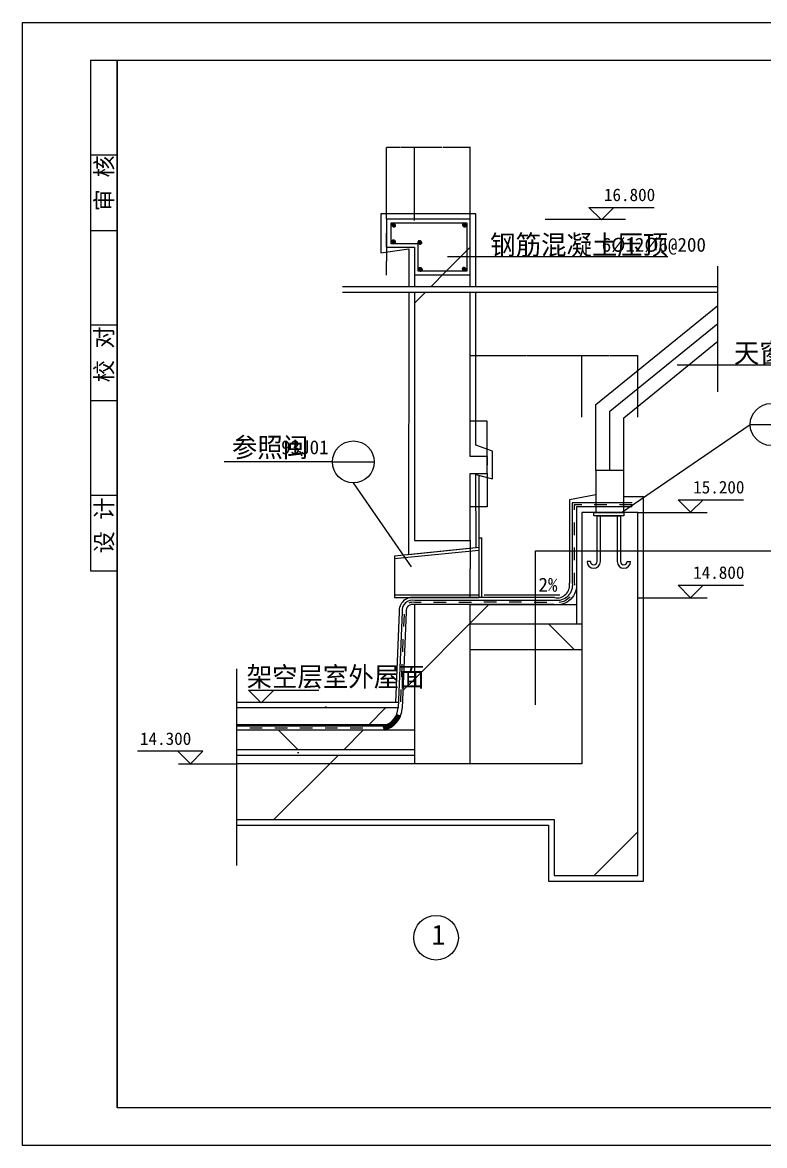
# Model space of a CAD drawing. Header units: metres. Extents: x 952 to 6641, y 10115 to 14137.
# Drawn here: x 952 to 3609, y 10115 to 14137 of the extents above; entities that cross this region are included whole.
import ezdxf

# ---------------------------------------------------------------- set-up
doc = ezdxf.new("R2010")
doc.units = ezdxf.units.M
for name, color, linetype in [('AXIS', 3, 'Continuous'), ('DIM', 3, 'Continuous'), ('MC', 4, 'Continuous'), ('PUB_DIM', 3, 'Continuous'), ('PUB_TEXT', 7, 'Continuous'), ('SURFACE', 6, 'Continuous'), ('WALL', 7, 'Continuous'), ('WALL1', 2, 'Continuous')]:
    doc.layers.add(name, color=color, linetype=linetype)
doc.dimstyles.get("Standard").update_dxf_attribs({"dimtxt": 2.5, "dimasz": 2.5, "dimexe": 1.25, "dimexo": 0.625, "dimtad": 1, "dimcen": 2.5, "dimazin": 3, "dimtfac": 1, "dimtmove": 0, "dimatfit": 3})
pattern_1 = [(45, (0, 0), (-673.52, 673.52), [])]

# ---------------------------------------------------------------- blocks, each defined once
blk = doc.blocks.new('_INDEX')
blk.add_line((-0.5, 0), (0.5, 0))
blk.add_circle((0, 0), 0.5)
blk = doc.blocks.new('*D25')
for p, q in [((2454.27, 13689.7), (2355.52, 13689.7)), ((2355.77, 13428.01), (2355.77, 13689.7)), ((2556.02, 13689.7), (2457.27, 13689.7)), ((2555.77, 13428.01), (2555.77, 13689.7))]:
    blk.add_line(p, q)
at = {"layer": 'Defpoints'}
for p in [(2555.77, 13689.7), (2355.77, 13428.01), (2555.77, 13428.01)]:
    blk.add_point(p, dxfattribs=at)
at = {"layer": 'DIM', "insert": (2455.77, 13689.7), "char_height": 1, "attachment_point": 5}
blk.add_mtext('200', dxfattribs=at)
blk = doc.blocks.new('*D26')
for p, q in [((2304.27, 13689.7), (2255.52, 13689.7)), ((2255.77, 13432.03), (2255.77, 13689.7)), ((2356.02, 13689.7), (2307.27, 13689.7)), ((2355.77, 13428.01), (2355.77, 13689.7))]:
    blk.add_line(p, q)
at = {"layer": 'Defpoints'}
for p in [(2355.77, 13689.7), (2255.77, 13432.03), (2355.77, 13428.01)]:
    blk.add_point(p, dxfattribs=at)
at = {"layer": 'DIM', "insert": (2305.77, 13689.7), "char_height": 1, "attachment_point": 5}
blk.add_mtext('100', dxfattribs=at)
blk = doc.blocks.new('*D27')
for p, q in [((2255.77, 13432.03), (2255.77, 13382.03)), ((2255.52, 13382.03), (2255.27, 13382.03)), ((2255.77, 13332.03), (2255.77, 13382.03)), ((2255.77, 13382.03), (2255.77, 13382.03)), ((2256.02, 13382.03), (2256.27, 13382.03))]:
    blk.add_line(p, q)
at = {"layer": 'Defpoints'}
for p in [(2255.77, 13432.03), (2255.77, 13382.03), (2255.77, 13332.03)]:
    blk.add_point(p, dxfattribs=at)
at = {"layer": 'DIM', "insert": (2255.77, 13383.155), "char_height": 1, "attachment_point": 5}
blk.add_mtext('0', dxfattribs=at)
blk = doc.blocks.new('*D28')
for p, q in [((2555.77, 12582.03), (2555.77, 12710.54)), ((2556.02, 12710.54), (2584.77, 12710.54)), ((2586.77, 12710.54), (2615.52, 12710.54)), ((2615.77, 12582.03), (2615.77, 12710.54))]:
    blk.add_line(p, q)
at = {"layer": 'Defpoints'}
for p in [(2555.77, 12710.54), (2555.77, 12582.03), (2615.77, 12582.03)]:
    blk.add_point(p, dxfattribs=at)
at = {"layer": 'DIM', "insert": (2585.77, 12710.54), "char_height": 1, "attachment_point": 5}
blk.add_mtext('60', dxfattribs=at)
blk = doc.blocks.new('*D29')
for p, q in [((2615.52, 12552.03), (2615.27, 12552.03)), ((2615.77, 12582.03), (2615.77, 12552.03)), ((2615.77, 12522.03), (2615.77, 12552.03)), ((2615.77, 12552.03), (2615.77, 12552.03)), ((2616.02, 12552.03), (2616.27, 12552.03))]:
    blk.add_line(p, q)
at = {"layer": 'Defpoints'}
for p in [(2615.77, 12582.03), (2615.77, 12552.03), (2615.77, 12522.03)]:
    blk.add_point(p, dxfattribs=at)
at = {"layer": 'DIM', "insert": (2615.77, 12553.155), "char_height": 1, "attachment_point": 5}
blk.add_mtext('0', dxfattribs=at)
blk = doc.blocks.new('*D30')
for p, q in [((2615.77, 12522.03), (2615.77, 12402.03)), ((2584.77, 12402.03), (2555.52, 12402.03)), ((2555.77, 12282.03), (2555.77, 12402.03)), ((2616.02, 12402.03), (2586.77, 12402.03))]:
    blk.add_line(p, q)
at = {"layer": 'Defpoints'}
for p in [(2615.77, 12522.03), (2615.77, 12402.03), (2555.77, 12282.03)]:
    blk.add_point(p, dxfattribs=at)
at = {"layer": 'DIM', "insert": (2585.77, 12402.03), "char_height": 1, "attachment_point": 5}
blk.add_mtext('60', dxfattribs=at)
blk = doc.blocks.new('*D31')
for p, q in [((2555.77, 12282.78), (2555.77, 12180.28)), ((2555.52, 12180.28), (2555.27, 12180.28)), ((2555.77, 12077.78), (2555.77, 12180.28)), ((2555.77, 12180.28), (2555.77, 12180.28)), ((2556.02, 12180.28), (2556.27, 12180.28))]:
    blk.add_line(p, q)
at = {"layer": 'Defpoints'}
for p in [(2555.77, 12282.78), (2555.77, 12180.28), (2555.77, 12077.78)]:
    blk.add_point(p, dxfattribs=at)
at = {"layer": 'DIM', "insert": (2555.77, 12181.405), "char_height": 1, "attachment_point": 5}
blk.add_mtext('200', dxfattribs=at)
blk = doc.blocks.new('*D32')
for p, q in [((2555.77, 12723.61), (2555.77, 12943.96)), ((2556.02, 12943.96), (2754.27, 12943.96)), ((2757.27, 12943.96), (2955.52, 12943.96)), ((2955.77, 12723.61), (2955.77, 12943.96))]:
    blk.add_line(p, q)
at = {"layer": 'Defpoints'}
for p in [(2555.77, 12943.96), (2555.77, 12723.61), (2955.77, 12723.61)]:
    blk.add_point(p, dxfattribs=at)
at = {"layer": 'DIM', "insert": (2755.77, 12943.96), "char_height": 1, "attachment_point": 5}
blk.add_mtext('400', dxfattribs=at)
blk = doc.blocks.new('*D33')
for p, q in [((2955.47, 12723.61), (2955.47, 12943.96)), ((2955.72, 12943.96), (3053.97, 12943.96)), ((3056.97, 12943.96), (3155.22, 12943.96)), ((3155.47, 12723.22), (3155.47, 12943.96))]:
    blk.add_line(p, q)
at = {"layer": 'Defpoints'}
for p in [(2955.47, 12943.96), (2955.47, 12723.61), (3155.47, 12723.22)]:
    blk.add_point(p, dxfattribs=at)
at = {"layer": 'DIM', "insert": (3055.47, 12943.96), "char_height": 1, "attachment_point": 5}
blk.add_mtext('200', dxfattribs=at)
blk = doc.blocks.new('*D34')
for p, q in [((2255.77, 13332.03), (2255.77, 13282.03)), ((2255.52, 13282.03), (2255.27, 13282.03)), ((2255.77, 13232.03), (2255.77, 13282.03)), ((2255.77, 13282.03), (2255.77, 13282.03)), ((2256.02, 13282.03), (2256.27, 13282.03))]:
    blk.add_line(p, q)
at = {"layer": 'Defpoints'}
for p in [(2255.77, 13332.03), (2255.77, 13282.03), (2255.77, 13232.03)]:
    blk.add_point(p, dxfattribs=at)
at = {"layer": 'DIM', "insert": (2255.77, 13283.155), "char_height": 1, "attachment_point": 5}
blk.add_mtext('0', dxfattribs=at)

msp = doc.modelspace()

# ---------------------------------------------------------------- hatches: boundary and pattern name
at = {"layer": 'AXIS'}
h = msp.add_hatch(dxfattribs=at)
h.set_pattern_fill('AN31C', scale=300)
h.set_pattern_definition(pattern_1)
h.paths.add_polyline_path([(2543.28, 13419.3), (2272.13, 13419.3), (2272.13, 13343.81), (2369.51, 13343.81), (2369.51, 13246.08), (2543.28, 13246.08)])
h.paths.add_polyline_path([(2272.13, 13419.3), (2543.28, 13419.3), (2543.28, 13298.47), (2555.77, 13298.47), (2555.77, 13432.03), (2255.77, 13432.03), (2255.77, 13332.03), (2355.77, 13332.03), (2355.77, 13232.96), (2555.77, 13232.96), (2555.77, 13298.47), (2543.28, 13298.47), (2543.28, 13246.08), (2369.51, 13246.08), (2369.51, 13343.81), (2272.13, 13343.81)])
h = msp.add_hatch(dxfattribs=at)
h.set_pattern_fill('SOLID')
h.paths.add_polyline_path([(2274.65, 13410.91, 1), (2288.08, 13410.91, 1)])
h = msp.add_hatch(dxfattribs=at)
h.set_pattern_fill('SOLID')
h.paths.add_polyline_path([(2528.18, 13410.91, 1), (2541.6, 13410.91, 1)])
h = msp.add_hatch(dxfattribs=at)
h.set_pattern_fill('SOLID')
h.paths.add_polyline_path([(2274.65, 13352.19, 1), (2288.08, 13352.19, 1)])
h = msp.add_hatch(dxfattribs=at)
h.set_pattern_fill('SOLID')
h.paths.add_polyline_path([(2368.68, 13349.68, 1), (2382.1, 13349.68, 1)])
h = msp.add_hatch(dxfattribs=at)
h.set_pattern_fill('SOLID')
h.paths.add_polyline_path([(2371.2, 13252.79, 1), (2384.62, 13252.79, 1)])
h = msp.add_hatch(dxfattribs=at)
h.set_pattern_fill('SOLID')
h.paths.add_polyline_path([(2527.34, 13253.63, 1), (2540.76, 13253.63, 1)])
h = msp.add_hatch(dxfattribs=at)
h.set_pattern_fill('AN31C', scale=300)
h.set_pattern_definition(pattern_1)
h.paths.add_polyline_path([(3155.77, 11613.26), (2955.77, 11791.55), (2955.77, 11482.03), (1719.4, 11482.03), (1719.4, 11282.03), (2855.77, 11282.03), (2855.77, 11082.03), (3155.77, 11082.03)])
h.paths.add_polyline_path([(2955.77, 11791.55), (3155.77, 11613.26), (3155.77, 12245.22), (2955.77, 12245.22)])
h.paths.add_polyline_path([(3155.77, 12245.22), (3155.77, 12382.03), (2955.77, 12382.03), (2955.77, 12245.22)])
h = msp.add_hatch(dxfattribs=at)
h.set_pattern_fill('ANSI37', scale=300)
h.paths.add_polyline_path([(2788.92, 11982.03), (2555.77, 11982.03), (2555.77, 11890.06), (2788.92, 11890.06)])
h.paths.add_polyline_path([(2955.77, 11982.03), (2788.92, 11982.03), (2788.92, 11890.06), (2955.77, 11890.06)])
h = msp.add_hatch(dxfattribs=at)
h.set_pattern_fill('ANSI37', scale=300)
h.paths.add_polyline_path([(2355.77, 11602.03), (1719.4, 11602.03), (1719.4, 11532.03), (2355.77, 11532.03)])
at = {"layer": 'PUB_TEXT'}
h = msp.add_hatch(dxfattribs=at)
h.set_pattern_fill('AR-SAND', scale=10)
h.paths.add_polyline_path([(1808.68, 11702.03), (1806.86, 11700.21), (1805.04, 11702.03), (1719.4, 11702.03), (1719.4, 11682.03), (2297.24, 11682.03), (2298.06, 11702.03)])
h = msp.add_hatch(dxfattribs=at)
h.set_pattern_fill('AR-SAND', scale=10)
h.paths.add_polyline_path([(2355.77, 11532.03), (1719.4, 11532.03), (1719.4, 11512.03), (2355.77, 11512.03)])
at = {"layer": 'SURFACE'}
h = msp.add_hatch(dxfattribs=at)
h.set_pattern_fill('SOLID')
h.paths.add_polyline_path([(2243.56, 11617.03), (2247.08, 11602.44, 0.24), (2306.08, 11653.3), (2292.18, 11658.93, -0.24)])
at = {"layer": 'WALL'}
h = msp.add_hatch(dxfattribs=at)
h.set_pattern_fill('ANSI31', scale=300)
h.paths.add_polyline_path([(2555.77, 13170.44), (2355.77, 13170.44), (2355.77, 12282.03), (2555.77, 12282.03), (2555.77, 12522.03), (2615.77, 12522.03), (2615.77, 12582.03), (2555.77, 12582.03)])
h.paths.add_polyline_path([(2555.77, 13246.24), (2355.77, 13246.24), (2355.77, 13190.44), (2555.77, 13190.44)])
h.paths.add_polyline_path([(2555.77, 12052.03), (2355.77, 12052.03), (2355.77, 11482.03), (2555.77, 11482.03)])
h = msp.add_hatch(dxfattribs=at)
h.set_pattern_fill('AN33C', scale=300)
h.set_pattern_definition(pattern_1)
h.paths.add_polyline_path([(2935.77, 11982.03), (2935.77, 12052.03), (2877.04, 12052.03, -0.08), (2855.77, 12052.03), (2555.77, 12052.03), (2555.77, 11982.03)])
h.paths.add_polyline_path([(2294.77, 11622.03), (2297.24, 11682.03), (1719.4, 11682.03), (1719.4, 11622.03)])
h.paths.add_polyline_path([(2309.78, 11622.03), (2355.77, 11622.03), (2355.77, 11682.03), (2312.25, 11682.03)])
h.paths.add_polyline_path([(2355.77, 12052.03, 0.55), (2326.39, 12026.14), (2313.07, 11702.03), (2355.77, 11702.03)])
h = msp.add_hatch(dxfattribs=at)
h.set_pattern_fill('AN33C', scale=300)
h.set_pattern_definition(pattern_1)
h.paths.add_polyline_path([(2955.77, 11882.03), (2555.77, 11882.03), (2555.77, 11482.03), (2955.77, 11482.03)])
h = msp.add_hatch(dxfattribs=at)
h.set_pattern_fill('AN32C', scale=100)
h.set_pattern_definition([(45, (0, 0), (-224.506, 224.506), [])])
h.paths.add_polyline_path([(2355.77, 11512.03), (1719.4, 11512.03), (1719.4, 11482.03), (2355.77, 11482.03)])

# ---------------------------------------------------------------- linework, layer by layer
for p, q in [((1196.14, 14001.63), (1196.14, 12173.3)), ((1196.14, 14001.63), (1290.95, 14001.63)), ((1290.95, 14001.63), (1290.95, 10250.16)), ((1196.14, 13663.05), (1290.95, 13663.05)), ((1196.14, 13392.19), (1290.95, 13392.19)), ((1196.14, 13053.61), (1290.95, 13053.61)), ((1196.14, 12782.74), (1290.95, 12782.74)), ((1196.14, 12444.16), (1290.95, 12444.16)), ((1196.14, 12173.3), (1290.95, 12173.3))]:
    msp.add_line(p, q)
for points in [[(952.37, 10114.73), (952.37, 14137.06), (6640.51, 14137.06), (6640.51, 10114.73)], [(1290.95, 10250.16), (1290.95, 14001.63), (6505.08, 14001.63), (6505.08, 10250.16)]]:
    msp.add_lwpolyline(points, close=True)
msp.add_lwpolyline([(1290.95, 14001.63), (6505.08, 14001.63), (6505.08, 10250.16), (1290.95, 10250.16), (1290.95, 14001.63)])
at = {"layer": 'AXIS'}
msp.add_lwpolyline([(2272.13, 13419.3), (2543.28, 13419.3), (2543.28, 13246.08), (2369.51, 13246.08), (2369.51, 13343.81), (2272.13, 13343.81)], close=True, dxfattribs=at)
at = {"layer": 'DIM'}
for p, q in [((2823.93, 13432.03), (3111.65, 13432.03)), ((3155.77, 12382.03), (3404.11, 12382.03)), ((3155.77, 12076.31), (3404.11, 12076.31))]:
    msp.add_line(p, q, dxfattribs=at)
at = {"layer": 'MC'}
for p, q in [((2985.77, 12206.44), (2973.77, 12206.44)), ((3117.77, 12206.44), (3129.77, 12206.44))]:
    msp.add_line(p, q, dxfattribs=at)
for points in [[(3009.77, 12206.44), (3009.77, 12370.03), (3093.77, 12370.03), (3093.77, 12206.44)], [(3021.77, 12206.44), (3021.77, 12370.03)], [(3081.77, 12370.03), (3081.77, 12206.44)]]:
    msp.add_lwpolyline(points, dxfattribs=at)
for centre, radius in [((2997.77, 12206.44), 24), ((2997.77, 12206.44), 12), ((3105.77, 12206.44), 24), ((3105.77, 12206.44), 12)]:
    msp.add_arc(centre, radius, 180, 0, dxfattribs=at)
at = {"layer": 'PUB_DIM'}
for p, q in [((3025.27, 13429.76), (2980.27, 13474.76)), ((2980.27, 13474.76), (3070.27, 13474.76)), ((3070.27, 13474.76), (3025.27, 13429.76)), ((3025.27, 13474.76), (3214.7, 13474.76)), ((2474.1, 13298.47), (3262.87, 13298.47)), ((3296.07, 12910.8), (4292.34, 12910.8)), ((3097.45, 12382.03), (3558.16, 12697.17)), ((2062.15, 12563.23), (1674.63, 12563.23)), ((2345.61, 12187.35), (2137.15, 12488.23)), ((2137.15, 12488.23), (2137.15, 12488.23)), ((3344.82, 12382.64), (3299.82, 12427.64)), ((3299.82, 12427.64), (3389.82, 12427.64)), ((3389.82, 12427.64), (3344.82, 12382.64)), ((3344.82, 12427.64), (3534.25, 12427.64)), ((2788.92, 11692.86), (2788.92, 12245.22)), ((2788.92, 12245.22), (4297.67, 12245.22)), ((3299.82, 12121.92), (3389.82, 12121.92)), ((3344.82, 12076.92), (3299.82, 12121.92)), ((3344.82, 12121.92), (3534.25, 12121.92)), ((3389.82, 12121.92), (3344.82, 12076.92)), ((1806.86, 11700.21), (1761.86, 11745.21)), ((1761.86, 11745.21), (1851.86, 11745.21)), ((1851.86, 11745.21), (1806.86, 11700.21)), ((1806.86, 11745.21), (2013.43, 11745.21)), ((1553.51, 11527.03), (1364.09, 11527.03)), ((1598.51, 11527.03), (1508.51, 11527.03)), ((1508.51, 11527.03), (1553.51, 11482.03)), ((1553.51, 11482.03), (1598.51, 11527.03)), ((1719.4, 11480.4), (1511.43, 11480.4))]:
    msp.add_line(p, q, dxfattribs=at)
msp.add_lwpolyline([(2605.78, 12086.86), (2876.5, 12086.86)], dxfattribs=at)
at = {"layer": 'PUB_TEXT'}
for p, q in [((2292.18, 11658.93), (2306.08, 11653.3)), ((2243.56, 11617.03), (2247.08, 11602.44))]:
    msp.add_line(p, q, dxfattribs=at)
at = {"layer": 'SURFACE'}
for points in [[(3134.95, 12417.03), (2920.77, 12417.03), (2920.77, 12129.54, -0.51), (2856.98, 12067.03), (2357.59, 12067.03, 0.51), (2311.35, 12025.5), (2297.24, 11682.03)], [(3134.95, 12402.03), (2935.77, 12402.03), (2935.77, 12130.61, -0.5), (2855.77, 12052.03), (2355.77, 12052.03, 0.55), (2326.39, 12026.14), (2312.22, 11681.37)], [(2928.27, 12166.2), (2928.27, 12130.09, -0.04), (2928.9, 12121.23, -0.04)], [(2913.41, 12080.02, -0.18), (2874.58, 12059.25, -0.18)], [(2379.64, 12059.53), (2356.74, 12059.53, 0.18), (2335.27, 12056.97, 0.18)]]:
    msp.add_lwpolyline(points, format="xyb", dxfattribs=at)
for points in [[(2954.95, 12409.53), (2928.27, 12409.53), (2928.27, 12391.2)], [(3044.95, 12409.53), (2999.95, 12409.53)], [(3134.95, 12409.53), (3089.95, 12409.53)], [(2928.27, 12346.2), (2928.27, 12301.2)], [(2928.27, 12256.2), (2928.27, 12211.2)], [(2469.64, 12059.53), (2424.64, 12059.53)], [(2559.64, 12059.53), (2514.64, 12059.53)], [(2649.64, 12060.28), (2604.64, 12060.28)], [(2739.64, 12060.28), (2694.64, 12060.28)], [(2829.64, 12059.53), (2784.64, 12059.53)], [(2318.56, 12018.3), (2316.71, 11973.34)], [(2314.87, 11928.38), (2313.02, 11883.42)], [(2311.17, 11838.45), (2309.32, 11793.49)], [(2307.48, 11748.53), (2305.63, 11703.57)], [(2243.56, 11617.03), (1719.4, 11617.03)], [(1810.89, 11609.53), (1765.89, 11609.53)], [(1900.89, 11609.53), (1855.89, 11609.53)], [(1990.89, 11609.53), (1945.89, 11609.53)], [(2080.89, 11609.53), (2035.89, 11609.53)], [(2170.89, 11609.53), (2125.89, 11609.53)]]:
    msp.add_lwpolyline(points, dxfattribs=at)
for radius, end in [(70.21, 357.34), (85.21, 357.37)]:
    msp.add_arc((2227.1, 11685.28), radius, 283.56, end, dxfattribs=at)
at = {"layer": 'WALL'}
for p, q in [((3442.75, 12814.43), (3442.75, 13264.71)), ((3442.75, 13190.44), (2098.83, 13190.44)), ((3442.75, 13170.44), (2098.83, 13170.44)), ((3005.77, 12769.22), (3442.75, 13123.81)), ((3055.77, 12745.4), (3442.75, 13059.42)), ((3105.77, 12721.59), (3442.75, 12995.03)), ((3005.77, 12532.03), (3005.77, 12769.22)), ((3055.77, 12532.03), (3055.77, 12745.4)), ((3105.77, 12532.03), (3105.77, 12721.59)), ((2586.06, 12515.15), (2586.06, 12077.03)), ((3105.77, 12532.03), (3005.77, 12532.03)), ((3005.77, 12532.03), (3005.77, 12382.03)), ((3105.77, 12382.03), (3105.77, 12532.03)), ((3005.77, 12382.03), (3105.77, 12382.03)), ((2586.06, 12291.5), (2596.06, 12291.5)), ((2596.06, 12292.26), (2596.06, 12077.78)), ((2284.03, 12226.72), (2586.06, 12257.56)), ((2284.03, 12216.67), (2586.06, 12247.51)), ((2284.03, 12226.72), (2284.03, 12077.03)), ((2284.03, 12087.03), (2586.06, 12087.03)), ((2284.03, 12077.03), (2586.06, 12077.03))]:
    msp.add_line(p, q, dxfattribs=at)
msp.add_lwpolyline([(2997.77, 12382.03), (3105.77, 12382.03), (3105.77, 12370.03), (2997.77, 12370.03)], close=True, dxfattribs=at)
at = {"layer": 'WALL1'}
for p, q in [((3005.77, 12444.97), (2910.77, 12427.03)), ((3105.77, 12439.41), (3175.77, 12439.41)), ((3175.77, 11062.03), (3175.77, 12439.41)), ((2910.77, 12427.03), (2910.77, 12128.74)), ((2935.77, 12402.03), (2935.77, 11982.03)), ((2857.89, 12077.78), (2358.61, 12077.78)), ((2555.77, 12052.03), (2935.77, 12052.03)), ((2301.33, 12025.21), (2288.05, 11702.03)), ((2955.77, 11982.03), (2555.77, 11982.03)), ((2955.77, 11890.06), (2555.77, 11890.06)), ((1719.4, 11118.18), (1719.4, 11821.98)), ((2298.06, 11702.03), (1719.4, 11702.03)), ((2297.24, 11682.03), (1719.4, 11682.03)), ((2257.57, 11622.03), (1719.4, 11622.03)), ((2355.77, 11602.03), (1719.4, 11602.03)), ((1872.32, 11602.03), (1853.13, 11602.03)), ((2355.77, 11532.03), (1719.4, 11532.03)), ((2355.77, 11512.03), (1719.4, 11512.03)), ((1719.4, 11262.03), (2835.77, 11262.03)), ((2835.77, 11262.03), (2835.77, 11062.03)), ((2835.77, 11062.03), (3175.77, 11062.03))]:
    msp.add_line(p, q, dxfattribs=at)
for points in [[(2575.77, 13190.44), (2575.77, 13452.03), (2235.77, 13452.03), (2235.77, 13312.03), (2335.77, 13326.36), (2335.7, 13190.44)], [(2555.77, 13190.44), (2555.77, 13432.03), (2255.77, 13432.03), (2255.77, 13332.03), (2355.77, 13332.03), (2355.77, 13190.44)], [(2355.77, 13232.96), (2555.77, 13232.96)], [(2335.68, 13170.44), (2334.89, 12231.91), (2576.84, 12256.62), (2575.77, 12517.87), (2635.77, 12502.03), (2635.77, 12602.03), (2575.77, 12623.04), (2575.77, 13170.44)], [(2355.77, 13170.44), (2355.77, 12282.03), (2555.77, 12282.03), (2555.77, 12522.03), (2615.77, 12522.03), (2615.77, 12582.03), (2555.77, 12582.03), (2555.77, 13170.44)], [(1719.4, 11282.03), (2855.77, 11282.03), (2855.77, 11082.03), (3155.77, 11082.03), (3155.77, 12382.03), (2955.77, 12382.03), (2955.77, 11482.03), (1719.4, 11482.03)], [(2555.77, 11482.03), (2555.77, 12052.03), (2355.77, 12052.03), (2355.77, 11482.03)]]:
    msp.add_lwpolyline(points, dxfattribs=at)
msp.add_circle((2433.36, 10859.11), 80, dxfattribs=at)
for centre, radius, start, end in [((2866.41, 12121.21), 45, 259.09, 9.64), ((2349.41, 12029.62), 48.29, 79.02, 185.25)]:
    msp.add_arc(centre, radius, start, end, dxfattribs=at)

# ---------------------------------------------------------------- block references
at = {"layer": 'PUB_DIM', "xscale": 150, "yscale": 150, "zscale": 150}
for p in [(3633.16, 12697.17), (2137.15, 12563.23)]:
    msp.add_blockref('_INDEX', p, dxfattribs=at)

# ---------------------------------------------------------------- texts
for s, p in [('审 核', (1275.2, 13461.34)), ('校 对', (1275.2, 12848.5)), ('设 计', (1275.2, 12235.67))]:
    msp.add_text(s, height=60.94, rotation=90).set_placement(p)
at = {"layer": 'PUB_DIM'}
for s, height, p in [('16.800', 45, (3034.27, 13497.26)), ('钢筋混凝土压顶', 70, (2627.21, 13305.71)), ('6%%C12%%C6@200', 50, (3026.57, 13315.98)), ('天窗形式和安装详图由厂家提供', 70, (3499.76, 12918.31)), ('参照闽', 70, (1702.34, 12580.35)), ('93J01', 50, (1878.48, 12590.62)), ('15.200', 45, (3353.82, 12450.14)), ('14.800', 45, (3353.82, 12144.42)), ('2%', 50, (2799.93, 12098.44)), ('架空层室外屋面', 70, (1755.12, 11758.85)), ('14.300', 45, (1373.09, 11549.53)), ('1', 72, (2417.2, 10833.67))]:
    msp.add_text(s, height=height, dxfattribs=at).set_placement(p)

# ---------------------------------------------------------------- dimensions: what is measured, and where the dimension line sits
at = {"layer": 'DIM'}
for base, p1, p2, picture, middle in [((2355.77, 13689.7), (2355.77, 13428.01), (2255.77, 13432.03), '*D26', (2305.77, 13689.7)), ((2555.77, 13689.7), (2555.77, 13428.01), (2355.77, 13428.01), '*D25', (2455.77, 13689.7)), ((2255.77, 13382.03), (2255.77, 13432.03), (2255.77, 13332.03), '*D27', (2255.77, 13383.155)), ((2255.77, 13282.03), (2255.77, 13332.03), (2255.77, 13232.03), '*D34', (2255.77, 13283.155)), ((2555.77, 12943.96), (2555.77, 12723.61), (2955.77, 12723.61), '*D32', (2755.77, 12943.96)), ((2955.47, 12943.96), (2955.47, 12723.61), (3155.47, 12723.22), '*D33', (3055.47, 12943.96)), ((2555.77, 12710.54), (2555.77, 12582.03), (2615.77, 12582.03), '*D28', (2585.77, 12710.54)), ((2615.77, 12552.03), (2615.77, 12582.03), (2615.77, 12522.03), '*D29', (2615.77, 12553.155)), ((2615.77, 12402.03), (2615.77, 12522.03), (2555.77, 12282.03), '*D30', (2585.77, 12402.03))]:
    dim = msp.add_linear_dim(base=base, p1=p1, p2=p2, dimstyle='Standard', dxfattribs=at)
    dim.commit()
    dim.dimension.update_dxf_attribs({"geometry": picture, "text_midpoint": middle})
dim = msp.add_linear_dim(base=(2555.77, 12180.28), p1=(2555.77, 12282.78), p2=(2555.77, 12077.78), text='200', dimstyle='Standard', dxfattribs=at)
dim.commit()
dim.dimension.update_dxf_attribs({"geometry": '*D31', "text_midpoint": (2555.77, 12181.405)})

doc.saveas('drawing.dxf')
